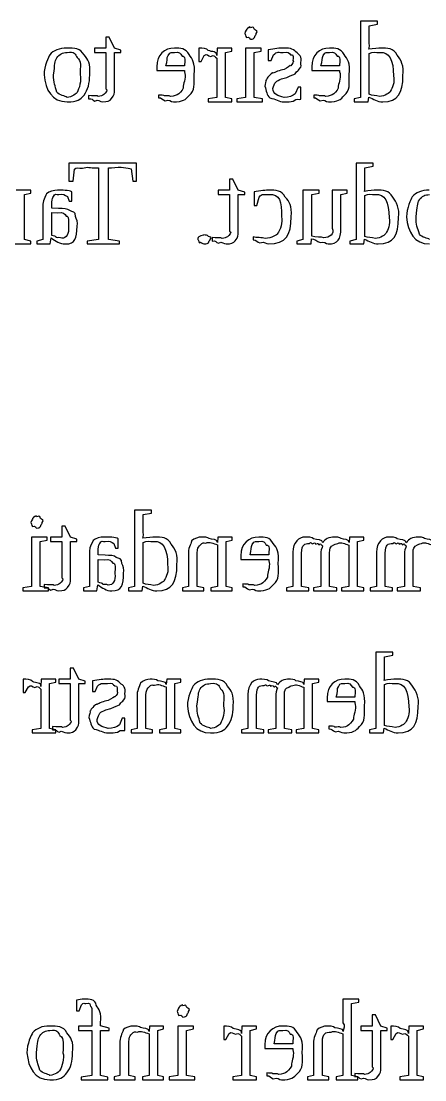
# Model space of a CAD drawing. Header units: millimetres. Extents: x 21 to 196, y 128 to 259.
# Drawn here: x 66.33 to 82.22, y 167.29 to 208.95 of the extents above; entities that cross this region are included whole.
import ezdxf

# ---------------------------------------------------------------- set-up
doc = ezdxf.new("R2010")
doc.units = ezdxf.units.MM
doc.layers.get('0').update_dxf_attribs({"linetype": 'CONTINUOUS'})

msp = doc.modelspace()

# ---------------------------------------------------------------- linework, layer by layer
at = {"color": 0}
for p, q in [((80.3494, 208.951), (79.6823, 208.951)), ((79.6823, 208.951), (79.6823, 205.952)), ((80.0241, 208.774), (80.3494, 208.835)), ((80.0241, 208.218), (80.0241, 208.774)), ((80.3494, 208.835), (80.3494, 208.951)), ((69.7936, 208.328), (69.6613, 208.328)), ((69.6613, 208.328), (69.6613, 207.892)), ((70.0031, 207.892), (69.7936, 208.328)), ((75.1307, 208.466), (75.1307, 208.466)), ((69.6613, 207.892), (69.2146, 207.892)), ((69.2146, 207.892), (69.2146, 207.716)), ((69.2146, 207.716), (69.6613, 207.716)), ((69.6613, 207.716), (69.6613, 206.283)), ((70.2564, 207.809), (70.0031, 207.892)), ((70.0031, 206.255), (70.0031, 207.716)), ((70.0031, 207.716), (70.2564, 207.716)), ((70.2564, 207.716), (70.2564, 207.809)), ((72.3621, 207.716), (72.3621, 207.716)), ((73.3242, 207.892), (73.3242, 207.368)), ((73.357, 207.892), (73.3242, 207.892)), ((73.4124, 207.368), (73.5334, 207.595)), ((74.0406, 207.892), (74.0241, 207.6)), ((74.0241, 207.495), (74.0241, 205.952)), ((74.6139, 207.892), (74.0406, 207.892)), ((74.3659, 207.716), (74.6139, 207.777)), ((74.3659, 205.952), (74.3659, 207.716)), ((74.6139, 207.777), (74.6139, 207.892)), ((75.77, 207.892), (75.1526, 207.892)), ((75.1526, 207.892), (75.1526, 205.952)), ((75.4944, 207.716), (75.77, 207.777)), ((75.4944, 205.952), (75.4944, 207.716)), ((75.77, 207.777), (75.77, 207.892)), ((76.0554, 207.826), (76.0554, 207.402)), ((76.1654, 207.402), (76.2593, 207.622)), ((78.4641, 207.716), (78.4641, 207.716)), ((80.0241, 206.073), (80.0241, 207.677)), ((71.6622, 207.159), (71.6622, 207.01)), ((72.759, 207.187), (72.0203, 207.187)), ((73.3242, 207.368), (73.4124, 207.368)), ((76.0554, 207.402), (76.1654, 207.402)), ((77.7642, 207.159), (77.7642, 207.01)), ((78.861, 207.187), (78.1223, 207.187)), ((67.2274, 206.839), (67.2274, 206.839)), ((67.6025, 206.839), (67.6025, 206.839)), ((71.6622, 207.01), (72.759, 207.01)), ((72.759, 207.01), (72.759, 206.961)), ((76.5789, 206.679), (76.7828, 206.74)), ((77.7642, 207.01), (78.861, 207.01)), ((78.861, 207.01), (78.861, 206.961)), ((80.9833, 206.806), (80.9833, 206.806)), ((75.9174, 206.387), (75.9174, 206.387)), ((77.2294, 206.354), (77.1137, 206.09)), ((77.3285, 206.354), (77.2294, 206.354)), ((77.3285, 205.875), (77.3285, 206.354)), ((68.9723, 206.024), (68.9723, 205.891)), ((71.7391, 206.045), (71.7391, 205.935)), ((74.0241, 205.952), (73.6879, 205.891)), ((73.6879, 205.891), (73.6879, 205.776)), ((74.6139, 205.891), (74.3659, 205.952)), ((74.6139, 205.776), (74.6139, 205.891)), ((75.1526, 205.952), (74.8164, 205.891)), ((74.8164, 205.891), (74.8164, 205.776)), ((75.8254, 205.891), (75.4944, 205.952)), ((75.8254, 205.776), (75.8254, 205.891)), ((77.8411, 206.045), (77.8411, 205.935)), ((79.6823, 205.952), (79.4399, 205.891)), ((79.4399, 205.891), (79.4399, 205.776)), ((79.9853, 205.776), (80.0132, 205.963)), ((69.529, 205.776), (69.529, 205.776)), ((73.6879, 205.776), (74.6139, 205.776)), ((74.8164, 205.776), (75.8254, 205.776)), ((79.4399, 205.776), (79.9853, 205.776)), ((70.8713, 203.358), (68.2089, 203.358)), ((68.2089, 203.358), (68.2089, 202.653)), ((70.8713, 202.653), (70.8713, 203.358)), ((80.1758, 203.358), (79.5087, 203.358)), ((79.5087, 203.358), (79.5087, 200.36)), ((80.1758, 203.243), (80.1758, 203.358)), ((68.3687, 202.653), (68.4294, 203.133)), ((69.2506, 203.177), (69.3663, 203.177)), ((69.3663, 203.177), (69.3663, 200.36)), ((69.7632, 200.36), (69.7632, 203.182)), ((69.7632, 203.182), (69.8789, 203.182)), ((70.6617, 203.138), (70.7224, 202.653)), ((79.8505, 203.182), (80.1758, 203.243)), ((79.8505, 202.625), (79.8505, 203.182)), ((68.2089, 202.653), (68.3687, 202.653)), ((70.7224, 202.653), (70.8713, 202.653)), ((74.6637, 202.736), (74.5314, 202.736)), ((74.5314, 202.736), (74.5314, 202.3)), ((74.8729, 202.3), (74.6637, 202.736)), ((66.7082, 202.3), (66.1349, 202.3)), ((66.4602, 202.124), (66.7082, 202.184)), ((66.4602, 200.36), (66.4602, 202.124)), ((66.7082, 202.184), (66.7082, 202.3)), ((67.7609, 202.3), (67.7609, 202.3)), ((68.3175, 201.865), (68.3175, 202.234)), ((74.5314, 202.3), (74.0847, 202.3)), ((74.0847, 202.3), (74.0847, 202.124)), ((74.0847, 202.124), (74.5314, 202.124)), ((74.5314, 202.124), (74.5314, 200.691)), ((75.1265, 202.218), (74.8729, 202.3)), ((74.8729, 200.663), (74.8729, 202.124)), ((74.8729, 202.124), (75.1265, 202.124)), ((75.1265, 202.124), (75.1265, 202.218)), ((75.5015, 202.234), (75.5015, 201.694)), ((78.0535, 202.3), (77.4196, 202.3)), ((77.4196, 202.3), (77.4196, 200.36)), ((77.7614, 202.124), (78.0535, 202.184)), ((77.7614, 200.492), (77.7614, 202.124)), ((78.0535, 202.184), (78.0535, 202.3)), ((79.1616, 202.3), (78.5717, 202.3)), ((78.5717, 202.3), (78.5717, 200.806)), ((78.9132, 202.124), (79.1616, 202.184)), ((78.9132, 200.784), (78.9132, 202.124)), ((79.1616, 202.184), (79.1616, 202.3)), ((79.8505, 200.481), (79.8505, 202.085)), ((67.1823, 201.743), (67.1823, 200.36)), ((67.5294, 201.595), (67.5294, 201.826)), ((68.1468, 202.052), (68.2128, 201.865)), ((68.2128, 201.865), (68.3175, 201.865)), ((75.5015, 201.694), (75.6059, 201.694)), ((75.6059, 201.694), (75.6888, 202.03)), ((67.7997, 201.584), (67.5294, 201.595)), ((67.5294, 201.418), (67.7665, 201.407)), ((67.5294, 200.52), (67.5294, 201.418)), ((81.4931, 201.247), (81.4931, 201.247)), ((81.8677, 201.247), (81.8677, 201.247)), ((80.8094, 201.214), (80.8094, 201.214)), ((67.4744, 200.183), (67.5128, 200.42)), ((73.842, 200.431), (73.842, 200.299)), ((75.4574, 200.465), (75.4574, 200.343)), ((65.7821, 200.183), (66.7082, 200.183)), ((66.7082, 200.299), (66.4602, 200.36)), ((66.7082, 200.183), (66.7082, 200.299)), ((67.1823, 200.36), (66.9452, 200.299)), ((66.9452, 200.299), (66.9452, 200.183)), ((66.9452, 200.183), (67.4744, 200.183)), ((69.3663, 200.36), (68.9254, 200.299)), ((68.9254, 200.299), (68.9254, 200.183)), ((68.9254, 200.183), (70.2042, 200.183)), ((70.2042, 200.299), (69.7632, 200.36)), ((70.2042, 200.183), (70.2042, 200.299)), ((73.2758, 200.36), (73.2758, 200.36)), ((74.3991, 200.183), (74.3991, 200.183)), ((77.4196, 200.36), (77.1715, 200.299)), ((77.1715, 200.299), (77.1715, 200.183)), ((77.1715, 200.183), (77.7392, 200.183)), ((77.7392, 200.183), (77.7558, 200.387)), ((79.5087, 200.36), (79.266, 200.299)), ((79.266, 200.299), (79.266, 200.183)), ((79.266, 200.183), (79.8117, 200.183)), ((79.8117, 200.183), (79.8393, 200.371)), ((68.5063, 170.423), (68.5063, 169.999)), ((79.6202, 170.462), (78.9919, 170.462)), ((78.9919, 170.462), (78.9919, 169.536)), ((79.6202, 170.346), (79.6202, 170.462)), ((68.5063, 169.999), (68.6058, 169.999)), ((68.6058, 169.999), (68.6992, 170.241)), ((79.3337, 170.285), (79.6202, 170.346)), ((79.3337, 167.463), (79.3337, 170.285)), ((69.1074, 169.729), (69.1074, 169.404)), ((72.4683, 169.977), (72.4683, 169.977)), ((80.2749, 169.839), (80.1426, 169.839)), ((80.1426, 169.839), (80.1426, 169.404)), ((80.4845, 169.404), (80.2749, 169.839)), ((69.1074, 169.404), (68.5892, 169.404)), ((68.5892, 169.404), (68.5892, 169.227)), ((68.5892, 169.227), (69.1074, 169.227)), ((69.1074, 169.227), (69.1074, 167.463)), ((69.4545, 169.409), (69.4545, 169.547)), ((69.7851, 169.326), (69.4545, 169.409)), ((69.4545, 169.227), (69.7851, 169.227)), ((69.4545, 167.463), (69.4545, 169.227)), ((69.7851, 169.227), (69.7851, 169.326)), ((71.3782, 169.404), (71.3617, 169.194)), ((71.9349, 169.404), (71.3782, 169.404)), ((71.7035, 169.227), (71.9349, 169.288)), ((71.7035, 167.463), (71.7035, 169.227)), ((71.9349, 169.288), (71.9349, 169.404)), ((73.1075, 169.404), (72.4902, 169.404)), ((72.4902, 169.404), (72.4902, 167.463)), ((72.832, 169.227), (73.1075, 169.288)), ((72.832, 167.463), (72.832, 169.227)), ((73.1075, 169.288), (73.1075, 169.404)), ((74.301, 169.404), (74.301, 168.88)), ((74.3342, 169.404), (74.301, 169.404)), ((75.0175, 169.404), (75.0013, 169.111)), ((75.5908, 169.404), (75.0175, 169.404)), ((75.3428, 169.227), (75.5908, 169.288)), ((75.3428, 167.463), (75.3428, 169.227)), ((75.5908, 169.288), (75.5908, 169.404)), ((76.6216, 169.227), (76.6216, 169.227)), ((80.1426, 169.404), (79.696, 169.404)), ((79.696, 169.404), (79.696, 169.227)), ((79.696, 169.227), (80.1426, 169.227)), ((80.1426, 169.227), (80.1426, 167.794)), ((80.7378, 169.321), (80.4845, 169.404)), ((80.4845, 167.767), (80.4845, 169.227)), ((80.4845, 169.227), (80.7378, 169.227)), ((80.7378, 169.227), (80.7378, 169.321)), ((80.8729, 169.404), (80.8729, 168.88)), ((80.9061, 169.404), (80.8729, 169.404)), ((81.5894, 169.404), (81.5728, 169.111)), ((82.1626, 169.404), (81.5894, 169.404)), ((81.9146, 169.227), (82.1626, 169.288)), ((81.9146, 167.463), (81.9146, 169.227)), ((82.1626, 169.288), (82.1626, 169.404)), ((70.2151, 168.803), (70.2151, 167.463)), ((70.5626, 167.463), (70.5626, 168.775)), ((71.3617, 169.1), (71.3617, 167.463)), ((74.301, 168.88), (74.3892, 168.88)), ((74.3892, 168.88), (74.5105, 169.106)), ((75.0013, 169.007), (75.0013, 167.463)), ((77.8397, 168.803), (77.8397, 167.463)), ((78.1816, 167.463), (78.1816, 168.786)), ((78.9919, 169.1), (78.9919, 167.463)), ((80.8729, 168.88), (80.9611, 168.88)), ((80.9611, 168.88), (81.0824, 169.106)), ((81.5728, 169.007), (81.5728, 167.463)), ((66.5522, 168.351), (66.5522, 168.351)), ((66.9272, 168.351), (66.9272, 168.351)), ((75.9217, 168.67), (75.9217, 168.522)), ((75.9217, 168.522), (77.0184, 168.522)), ((77.0184, 168.698), (76.2801, 168.698)), ((77.0184, 168.522), (77.0184, 168.472)), ((75.9989, 167.557), (75.9989, 167.447)), ((79.4537, 167.535), (79.4537, 167.403)), ((69.1074, 167.463), (68.6883, 167.386)), ((68.6883, 167.386), (68.6883, 167.287)), ((68.6883, 167.287), (69.741, 167.287)), ((69.741, 167.386), (69.4545, 167.463)), ((69.741, 167.287), (69.741, 167.386)), ((70.2151, 167.463), (69.9837, 167.403)), ((69.9837, 167.403), (69.9837, 167.287)), ((69.9837, 167.287), (70.8159, 167.287)), ((70.8159, 167.403), (70.5626, 167.463)), ((70.8159, 167.287), (70.8159, 167.403)), ((71.3617, 167.463), (71.0971, 167.403)), ((71.0971, 167.403), (71.0971, 167.287)), ((71.0971, 167.287), (71.9349, 167.287)), ((71.9349, 167.403), (71.7035, 167.463)), ((71.9349, 167.287), (71.9349, 167.403)), ((72.4902, 167.463), (72.154, 167.403)), ((72.154, 167.403), (72.154, 167.287)), ((72.154, 167.287), (73.1629, 167.287)), ((73.1629, 167.403), (72.832, 167.463)), ((73.1629, 167.287), (73.1629, 167.403)), ((75.0013, 167.463), (74.6647, 167.403)), ((74.6647, 167.403), (74.6647, 167.287)), ((74.6647, 167.287), (75.5908, 167.287)), ((75.5908, 167.403), (75.3428, 167.463)), ((75.5908, 167.287), (75.5908, 167.403)), ((77.8397, 167.463), (77.603, 167.403)), ((77.603, 167.403), (77.603, 167.287)), ((77.603, 167.287), (78.4408, 167.287)), ((78.4408, 167.403), (78.1816, 167.463)), ((78.4408, 167.287), (78.4408, 167.403)), ((78.9919, 167.463), (78.7273, 167.403)), ((78.7273, 167.403), (78.7273, 167.287)), ((78.7273, 167.287), (79.5817, 167.287)), ((79.5817, 167.403), (79.3337, 167.463)), ((79.5817, 167.287), (79.5817, 167.403)), ((80.0104, 167.287), (80.0104, 167.287)), ((81.5728, 167.463), (81.2366, 167.403)), ((81.2366, 167.403), (81.2366, 167.287)), ((81.2366, 167.287), (82.1626, 167.287)), ((82.1626, 167.403), (81.9146, 167.463)), ((82.1626, 167.287), (82.1626, 167.403))]:
    msp.add_line(p, q, dxfattribs=at)
at = {"color": 250}
for p, q in [((71.4555, 189.706), (70.7884, 189.706)), ((70.7884, 189.706), (70.7884, 186.708)), ((71.1302, 189.53), (71.4555, 189.591)), ((71.4555, 189.591), (71.4555, 189.706)), ((66.711, 189.221), (66.711, 189.221)), ((71.1302, 188.973), (71.1302, 189.53)), ((68.06, 189.083), (67.9277, 189.083)), ((67.9277, 189.083), (67.9277, 188.648)), ((68.2696, 188.648), (68.06, 189.083)), ((67.3502, 188.648), (66.7329, 188.648)), ((66.7329, 188.648), (66.7329, 186.708)), ((67.0747, 188.472), (67.3502, 188.532)), ((67.0747, 186.708), (67.0747, 188.472)), ((67.3502, 188.532), (67.3502, 188.648)), ((67.9277, 188.648), (67.4811, 188.648)), ((67.4811, 188.648), (67.4811, 188.472)), ((67.4811, 188.472), (67.9277, 188.472)), ((67.9277, 188.472), (67.9277, 187.039)), ((68.5229, 188.565), (68.2696, 188.648)), ((68.2696, 187.011), (68.2696, 188.472)), ((68.2696, 188.472), (68.5229, 188.472)), ((68.5229, 188.472), (68.5229, 188.565)), ((69.5925, 188.648), (69.5925, 188.648)), ((69.9781, 188.4), (70.0444, 188.213)), ((70.1492, 188.213), (70.1492, 188.582)), ((71.1302, 186.829), (71.1302, 188.433)), ((74.0738, 188.648), (74.0572, 188.438)), ((74.0572, 188.345), (74.0572, 186.708)), ((74.6305, 188.648), (74.0738, 188.648)), ((74.3991, 188.472), (74.6305, 188.532)), ((74.3991, 186.708), (74.3991, 188.472)), ((74.6305, 188.532), (74.6305, 188.648)), ((75.6779, 188.472), (75.6779, 188.472)), ((79.2261, 188.334), (79.2261, 186.708)), ((79.2484, 188.648), (79.2318, 188.438)), ((79.816, 188.648), (79.2484, 188.648)), ((79.568, 188.472), (79.816, 188.532)), ((79.568, 186.708), (79.568, 188.472)), ((79.816, 188.532), (79.816, 188.648)), ((69.0136, 188.091), (69.0136, 186.708)), ((69.3607, 187.942), (69.3607, 188.174)), ((69.6309, 187.931), (69.3607, 187.942)), ((70.0444, 188.213), (70.1492, 188.213)), ((72.9107, 188.047), (72.9107, 186.708)), ((73.2578, 186.708), (73.2578, 188.02)), ((74.9776, 187.915), (74.9776, 187.766)), ((76.0748, 187.942), (75.336, 187.942)), ((77.0213, 188.047), (77.0213, 186.708)), ((77.3631, 186.708), (77.3631, 188.02)), ((78.1237, 188.064), (78.1237, 186.708)), ((78.4655, 186.708), (78.4655, 188.02)), ((80.3106, 188.047), (80.3106, 186.708)), ((80.6524, 186.708), (80.6524, 188.02)), ((81.413, 188.064), (81.413, 186.708)), ((81.7548, 186.708), (81.7548, 188.02)), ((69.3607, 187.766), (69.5978, 187.755)), ((69.3607, 186.867), (69.3607, 187.766)), ((72.0894, 187.562), (72.0894, 187.562)), ((74.9776, 187.766), (76.0748, 187.766)), ((76.0748, 187.766), (76.0748, 187.716)), ((66.7329, 186.708), (66.3967, 186.647)), ((67.4053, 186.647), (67.0747, 186.708)), ((67.2387, 186.779), (67.2387, 186.647)), ((69.0136, 186.708), (68.7765, 186.647)), ((69.3057, 186.531), (69.3441, 186.768)), ((70.7884, 186.708), (70.546, 186.647)), ((71.0918, 186.531), (71.1193, 186.719)), ((72.9107, 186.708), (72.6793, 186.647)), ((73.5115, 186.647), (73.2578, 186.708)), ((74.0572, 186.708), (73.7926, 186.647)), ((74.6305, 186.647), (74.3991, 186.708)), ((75.0549, 186.801), (75.0549, 186.691)), ((77.0213, 186.708), (76.7733, 186.647)), ((77.6552, 186.647), (77.3631, 186.708)), ((78.1237, 186.708), (77.8316, 186.647)), ((78.752, 186.647), (78.4655, 186.708)), ((79.2261, 186.708), (78.934, 186.647)), ((79.816, 186.647), (79.568, 186.708)), ((80.3106, 186.708), (80.0626, 186.647)), ((80.9445, 186.647), (80.6524, 186.708)), ((81.413, 186.708), (81.1209, 186.647)), ((82.0416, 186.647), (81.7548, 186.708)), ((66.3967, 186.647), (66.3967, 186.531)), ((66.3967, 186.531), (67.4053, 186.531)), ((67.4053, 186.531), (67.4053, 186.647)), ((67.7954, 186.531), (67.7954, 186.531)), ((68.7765, 186.647), (68.7765, 186.531)), ((68.7765, 186.531), (69.3057, 186.531)), ((70.546, 186.647), (70.546, 186.531)), ((70.546, 186.531), (71.0918, 186.531)), ((72.6793, 186.647), (72.6793, 186.531)), ((72.6793, 186.531), (73.5115, 186.531)), ((73.5115, 186.531), (73.5115, 186.647)), ((73.7926, 186.647), (73.7926, 186.531)), ((73.7926, 186.531), (74.6305, 186.531)), ((74.6305, 186.531), (74.6305, 186.647)), ((76.7733, 186.647), (76.7733, 186.531)), ((76.7733, 186.531), (77.6552, 186.531)), ((77.6552, 186.531), (77.6552, 186.647)), ((77.8316, 186.647), (77.8316, 186.531)), ((77.8316, 186.531), (78.752, 186.531)), ((78.752, 186.531), (78.752, 186.647)), ((78.934, 186.647), (78.934, 186.531)), ((78.934, 186.531), (79.816, 186.531)), ((79.816, 186.531), (79.816, 186.647)), ((80.0626, 186.647), (80.0626, 186.531)), ((80.0626, 186.531), (80.9445, 186.531)), ((80.9445, 186.531), (80.9445, 186.647)), ((81.1209, 186.647), (81.1209, 186.531)), ((81.1209, 186.531), (82.0416, 186.531)), ((82.0416, 186.531), (82.0416, 186.647)), ((80.9502, 184.114), (80.2831, 184.114)), ((80.2831, 184.114), (80.2831, 181.115)), ((80.6249, 183.938), (80.9502, 183.998)), ((80.6249, 183.381), (80.6249, 183.938)), ((80.9502, 183.998), (80.9502, 184.114)), ((68.3867, 183.491), (68.2544, 183.491)), ((68.2544, 183.491), (68.2544, 183.056)), ((68.5959, 183.056), (68.3867, 183.491)), ((66.4034, 183.056), (66.4034, 182.532)), ((66.4365, 183.056), (66.4034, 183.056)), ((67.1202, 183.056), (67.1036, 182.764)), ((67.6935, 183.056), (67.1202, 183.056)), ((67.4455, 182.879), (67.6935, 182.94)), ((67.6935, 182.94), (67.6935, 183.056)), ((68.2544, 183.056), (67.8078, 183.056)), ((67.8078, 183.056), (67.8078, 182.879)), ((68.8495, 182.973), (68.5959, 183.056)), ((68.8495, 182.879), (68.8495, 182.973)), ((69.1349, 182.99), (69.1349, 182.565)), ((72.0563, 183.056), (72.0397, 182.846)), ((72.613, 183.056), (72.0563, 183.056)), ((72.3815, 182.879), (72.613, 182.94)), ((72.613, 182.94), (72.613, 183.056)), ((77.4718, 183.056), (77.4555, 182.846)), ((78.0397, 183.056), (77.4718, 183.056)), ((77.7917, 182.879), (78.0397, 182.94)), ((78.0397, 182.94), (78.0397, 183.056)), ((66.4034, 182.532), (66.4916, 182.532)), ((66.4916, 182.532), (66.6129, 182.758)), ((67.1036, 182.659), (67.1036, 181.115)), ((67.4455, 181.115), (67.4455, 182.879)), ((67.8078, 182.879), (68.2544, 182.879)), ((68.2544, 182.879), (68.2544, 181.446)), ((68.5959, 181.419), (68.5959, 182.879)), ((68.5959, 182.879), (68.8495, 182.879)), ((69.1349, 182.565), (69.245, 182.565)), ((69.245, 182.565), (69.3388, 182.786)), ((72.0397, 182.753), (72.0397, 181.115)), ((72.3815, 181.115), (72.3815, 182.879)), ((77.4499, 182.742), (77.4499, 181.115)), ((77.7917, 181.115), (77.7917, 182.879)), ((79.0649, 182.879), (79.0649, 182.879)), ((80.6249, 181.237), (80.6249, 182.841)), ((70.8932, 182.455), (70.8932, 181.115)), ((71.2403, 181.115), (71.2403, 182.427)), ((75.245, 182.455), (75.245, 181.115)), ((75.5869, 181.115), (75.5869, 182.427)), ((76.3475, 182.471), (76.3475, 181.115)), ((76.6893, 181.115), (76.6893, 182.427)), ((78.365, 182.323), (78.365, 182.174)), ((78.365, 182.174), (79.4618, 182.174)), ((79.4618, 182.35), (78.7231, 182.35)), ((79.4618, 182.174), (79.4618, 182.124)), ((69.6584, 181.843), (69.8623, 181.904)), ((72.8719, 182.003), (72.8719, 182.003)), ((73.2469, 182.003), (73.2469, 182.003)), ((81.5841, 181.97), (81.5841, 181.97)), ((68.997, 181.551), (68.997, 181.551)), ((70.309, 181.518), (70.1933, 181.253)), ((70.4081, 181.518), (70.309, 181.518)), ((70.4081, 181.038), (70.4081, 181.518)), ((67.1036, 181.115), (66.7674, 181.055)), ((66.7674, 181.055), (66.7674, 180.939)), ((66.7674, 180.939), (67.6935, 180.939)), ((67.6935, 181.055), (67.4455, 181.115)), ((67.5651, 181.187), (67.5651, 181.055)), ((67.6935, 180.939), (67.6935, 181.055)), ((68.1221, 180.939), (68.1221, 180.939)), ((70.8932, 181.115), (70.6617, 181.055)), ((70.6617, 181.055), (70.6617, 180.939)), ((70.6617, 180.939), (71.4939, 180.939)), ((71.4939, 181.055), (71.2403, 181.115)), ((71.4939, 180.939), (71.4939, 181.055)), ((72.0397, 181.115), (71.7751, 181.055)), ((71.7751, 181.055), (71.7751, 180.939)), ((71.7751, 180.939), (72.613, 180.939)), ((72.613, 181.055), (72.3815, 181.115)), ((72.613, 180.939), (72.613, 181.055)), ((75.245, 181.115), (74.997, 181.055)), ((74.997, 181.055), (74.997, 180.939)), ((74.997, 180.939), (75.879, 180.939)), ((75.879, 181.055), (75.5869, 181.115)), ((75.879, 180.939), (75.879, 181.055)), ((76.3475, 181.115), (76.0554, 181.055)), ((76.0554, 181.055), (76.0554, 180.939)), ((76.0554, 180.939), (76.9758, 180.939)), ((76.9758, 181.055), (76.6893, 181.115)), ((76.9758, 180.939), (76.9758, 181.055)), ((77.4499, 181.115), (77.1578, 181.055)), ((77.1578, 181.055), (77.1578, 180.939)), ((77.1578, 180.939), (78.0397, 180.939)), ((78.0397, 181.055), (77.7917, 181.115)), ((78.0397, 180.939), (78.0397, 181.055)), ((78.4419, 181.209), (78.4419, 181.099)), ((80.2831, 181.115), (80.0407, 181.055)), ((80.0407, 181.055), (80.0407, 180.939)), ((80.0407, 180.939), (80.5864, 180.939)), ((80.5864, 180.939), (80.614, 181.127))]:
    msp.add_line(p, q, dxfattribs=at)
at = {"color": 0}
for points in [[(75.3565, 208.691), (75.3484, 208.777), (75.2408, 208.669), (75.1967, 208.625)], [(75.511, 208.625), (75.4697, 208.777), (75.4158, 208.691), (75.3565, 208.691)], [(75.1967, 208.625), (75.2602, 208.689), (75.1307, 208.528), (75.1307, 208.466)], [(75.1307, 208.466), (75.1417, 208.45), (75.1526, 208.355), (75.1967, 208.311)], [(75.1967, 208.311), (75.3484, 208.362), (75.2948, 208.245), (75.3565, 208.245)], [(75.577, 208.466), (75.6751, 208.572), (75.5551, 208.581), (75.511, 208.625)], [(75.511, 208.311), (75.5579, 208.45), (75.577, 208.406), (75.577, 208.466)], [(75.3565, 208.245), (75.4697, 208.245), (75.4669, 208.267), (75.511, 208.311)], [(80.0132, 207.843), (80.0488, 207.906), (80.0241, 208.015), (80.0241, 208.218)], [(67.4536, 207.628), (67.4095, 207.54), (67.2274, 207.188), (67.2274, 206.839)], [(68.1207, 207.892), (67.8286, 207.892), (67.6053, 207.804), (67.4536, 207.628)], [(67.6025, 206.839), (67.6603, 207.264), (67.6465, 207.37), (67.7347, 207.506)], [(67.7347, 207.506), (67.8325, 207.657), (67.9538, 207.716), (68.1373, 207.716)], [(68.804, 207.622), (68.6636, 207.892), (68.4265, 207.892), (68.1207, 207.892)], [(68.1373, 207.716), (68.4318, 207.774), (68.4484, 207.65), (68.5285, 207.517)], [(68.5285, 207.517), (68.7105, 207.392), (68.6499, 207.159), (68.6499, 206.839)], [(69.0245, 206.839), (69.0785, 207.297), (68.9515, 207.441), (68.804, 207.622)], [(72.3621, 207.892), (71.9695, 207.892), (71.6622, 207.647), (71.6622, 207.159)], [(72.0203, 207.187), (72.0908, 207.377), (72.0506, 207.513), (72.1085, 207.595)], [(72.1085, 207.595), (72.2051, 207.774), (72.2492, 207.716), (72.3621, 207.716)], [(72.9354, 207.633), (72.8003, 207.892), (72.6087, 207.892), (72.3621, 207.892)], [(72.3621, 207.716), (72.5646, 207.774), (72.5911, 207.669), (72.6599, 207.578)], [(72.6599, 207.578), (72.8183, 207.595), (72.759, 207.359), (72.759, 207.187)], [(73.134, 206.845), (73.1862, 207.311), (73.0677, 207.459), (72.9354, 207.633)], [(73.6935, 207.798), (73.6494, 207.892), (73.4385, 207.892), (73.357, 207.892)], [(73.5334, 207.595), (73.6381, 207.694), (73.6865, 207.585), (73.7817, 207.567)], [(74.0241, 207.6), (74.0502, 207.767), (73.8339, 207.735), (73.6935, 207.798)], [(73.7817, 207.567), (73.944, 207.657), (73.9553, 207.524), (74.0241, 207.495)], [(76.6286, 207.892), (76.539, 207.892), (76.2868, 207.87), (76.0554, 207.826)], [(76.2593, 207.622), (76.4067, 207.774), (76.4688, 207.716), (76.6452, 207.716)], [(77.1412, 207.738), (77.0241, 207.892), (76.8463, 207.892), (76.6286, 207.892)], [(76.6452, 207.716), (76.8255, 207.774), (76.8657, 207.686), (76.9317, 207.628)], [(76.9317, 207.628), (77.0724, 207.661), (77.0255, 207.497), (77.0255, 207.402)], [(77.3285, 207.319), (77.392, 207.568), (77.2664, 207.634), (77.1412, 207.738)], [(78.4641, 207.892), (78.0715, 207.892), (77.7642, 207.647), (77.7642, 207.159)], [(78.1223, 207.187), (78.1925, 207.377), (78.1526, 207.513), (78.2105, 207.595)], [(78.2105, 207.595), (78.3071, 207.774), (78.3512, 207.716), (78.4641, 207.716)], [(79.0374, 207.633), (78.9023, 207.892), (78.7107, 207.892), (78.4641, 207.892)], [(78.4641, 207.716), (78.6666, 207.774), (78.6927, 207.669), (78.7619, 207.578)], [(78.7619, 207.578), (78.9203, 207.595), (78.861, 207.359), (78.861, 207.187)], [(79.2357, 206.845), (79.2882, 207.311), (79.1697, 207.459), (79.0374, 207.633)], [(80.4651, 207.892), (80.4263, 207.892), (80.1645, 207.876), (80.0132, 207.843)], [(80.0241, 207.677), (80.1702, 207.774), (80.2859, 207.716), (80.4429, 207.716)], [(80.4429, 207.716), (80.8055, 207.774), (80.9833, 207.413), (80.9833, 206.806)], [(81.1265, 207.617), (80.9858, 207.892), (80.7558, 207.892), (80.4651, 207.892)], [(81.3523, 206.812), (81.4049, 207.172), (81.2782, 207.432), (81.1265, 207.617)], [(76.9373, 207.192), (76.9539, 207.253), (76.7913, 207.09), (76.6727, 207.054)], [(77.0255, 207.402), (77.0724, 207.366), (76.9966, 207.25), (76.9373, 207.192)], [(77.2735, 207.06), (77.392, 207.176), (77.3285, 207.22), (77.3285, 207.319)], [(67.2274, 206.839), (67.2924, 206.246), (67.5308, 205.776), (68.1373, 205.776)], [(67.7347, 206.162), (67.6603, 206.407), (67.6025, 206.527), (67.6025, 206.839)], [(68.6499, 206.839), (68.7105, 206.631), (68.6096, 206.285), (68.5285, 206.15)], [(68.804, 206.045), (68.961, 206.256), (69.0245, 206.494), (69.0245, 206.839)], [(72.759, 206.961), (72.8183, 206.797), (72.741, 206.533), (72.704, 206.398)], [(72.941, 206.029), (73.1862, 206.23), (73.134, 206.47), (73.134, 206.845)], [(76.0663, 206.779), (76.0317, 206.749), (75.9823, 206.676), (75.9562, 206.613)], [(76.2427, 206.9), (76.2455, 206.962), (76.1146, 206.825), (76.0663, 206.779)], [(76.237, 206.305), (76.3115, 206.536), (76.3517, 206.603), (76.5789, 206.679)], [(76.6727, 207.054), (76.4992, 207.028), (76.309, 206.933), (76.2427, 206.9)], [(76.7828, 206.74), (76.9426, 206.819), (77.0449, 206.835), (77.1137, 206.883)], [(77.1137, 206.883), (77.2005, 207.032), (77.2375, 206.99), (77.2735, 207.06)], [(78.861, 206.961), (78.9203, 206.797), (78.843, 206.533), (78.806, 206.398)], [(79.043, 206.029), (79.2882, 206.23), (79.2357, 206.47), (79.2357, 206.845)], [(80.5586, 205.776), (81.1692, 205.776), (81.3523, 206.12), (81.3523, 206.812)], [(80.9833, 206.806), (81.0412, 206.539), (80.9392, 206.324), (80.851, 206.189)], [(69.6613, 206.283), (69.7756, 206.252), (69.6337, 206.113), (69.5784, 206.062)], [(69.887, 205.902), (70.0031, 206.062), (70.0031, 206.103), (70.0031, 206.255)], [(72.704, 206.398), (72.741, 206.294), (72.6048, 206.164), (72.5276, 206.095)], [(75.9562, 206.613), (75.9809, 206.624), (75.9174, 206.476), (75.9174, 206.387)], [(75.9174, 206.387), (75.9809, 206.217), (75.9837, 206.032), (76.116, 205.93)], [(76.678, 205.952), (76.4286, 206.01), (76.237, 206.069), (76.237, 206.305)], [(78.806, 206.398), (78.843, 206.294), (78.7065, 206.164), (78.6296, 206.095)], [(68.1373, 205.952), (68.0709, 206.01), (67.8229, 206.021), (67.7347, 206.162)], [(68.5285, 206.15), (68.5451, 206.128), (68.3137, 205.952), (68.1373, 205.952)], [(68.1373, 205.776), (68.5451, 205.776), (68.6537, 205.865), (68.804, 206.045)], [(69.3635, 205.99), (69.3526, 206.036), (69.1265, 206.001), (68.9723, 206.024)], [(68.9723, 205.891), (69.1402, 205.937), (69.1155, 205.831), (69.2256, 205.809)], [(69.2256, 205.809), (69.3568, 205.893), (69.4337, 205.776), (69.529, 205.776)], [(69.5784, 206.062), (69.5484, 206.036), (69.4517, 205.99), (69.3635, 205.99)], [(69.529, 205.776), (69.7272, 205.776), (69.8073, 205.817), (69.887, 205.902)], [(71.9709, 206.007), (71.9624, 206.058), (71.7984, 206.03), (71.7391, 206.045)], [(71.7391, 205.935), (71.8481, 205.955), (71.8866, 205.853), (71.9928, 205.82)], [(72.208, 205.99), (72.1501, 206.036), (72.063, 205.996), (71.9709, 206.007)], [(71.9928, 205.82), (72.179, 205.893), (72.208, 205.776), (72.318, 205.776)], [(72.5276, 206.095), (72.4655, 206.036), (72.3403, 205.99), (72.208, 205.99)], [(72.318, 205.776), (72.6902, 205.776), (72.8087, 205.86), (72.941, 206.029)], [(76.116, 205.93), (76.3584, 205.893), (76.4385, 205.776), (76.6946, 205.776)], [(77.1137, 206.09), (77.0199, 206.01), (76.8586, 205.952), (76.678, 205.952)], [(77.0364, 205.803), (77.2047, 205.933), (77.2597, 205.849), (77.3285, 205.875)], [(78.0729, 206.007), (78.0644, 206.058), (77.9004, 206.03), (77.8411, 206.045)], [(77.8411, 205.935), (77.9501, 205.955), (77.9886, 205.853), (78.0948, 205.82)], [(78.3096, 205.99), (78.2518, 206.036), (78.165, 205.996), (78.0729, 206.007)], [(78.0948, 205.82), (78.2807, 205.893), (78.3096, 205.776), (78.42, 205.776)], [(78.6296, 206.095), (78.5675, 206.036), (78.4419, 205.99), (78.3096, 205.99)], [(78.42, 205.776), (78.7922, 205.776), (78.9107, 205.86), (79.043, 206.029)], [(80.0132, 205.963), (80.1949, 205.893), (80.3494, 205.776), (80.5586, 205.776)], [(80.4429, 205.99), (80.2915, 206.036), (80.1494, 206.018), (80.0241, 206.073)], [(80.851, 206.189), (80.8648, 206.153), (80.6277, 205.99), (80.4429, 205.99)], [(76.6946, 205.776), (76.8368, 205.776), (76.9126, 205.784), (77.0364, 205.803)], [(68.4294, 203.133), (68.4953, 203.218), (68.5807, 203.152), (68.738, 203.16)], [(68.738, 203.16), (68.9254, 203.237), (69.0633, 203.177), (69.2506, 203.177)], [(69.8789, 203.182), (70.2635, 203.24), (70.5185, 203.167), (70.6617, 203.138)], [(79.8393, 202.251), (79.8752, 202.314), (79.8505, 202.423), (79.8505, 202.625)], [(67.3255, 202.162), (67.3241, 202.116), (67.1823, 201.931), (67.1823, 201.743)], [(67.7609, 202.3), (67.6286, 202.3), (67.4176, 202.253), (67.3255, 202.162)], [(67.5954, 202.052), (67.6437, 202.182), (67.7101, 202.124), (67.8049, 202.124)], [(68.3175, 202.234), (68.224, 202.3), (67.9235, 202.3), (67.7609, 202.3)], [(67.8049, 202.124), (67.9813, 202.182), (68.0448, 202.099), (68.1468, 202.052)], [(76.0748, 202.3), (76.0056, 202.3), (75.7079, 202.278), (75.5015, 202.234)], [(75.6888, 202.03), (75.7922, 202.182), (75.9188, 202.124), (76.0691, 202.124)], [(76.0691, 202.124), (76.5157, 202.182), (76.5761, 201.832), (76.5761, 201.247)], [(76.7249, 202.025), (76.5817, 202.3), (76.3584, 202.3), (76.0748, 202.3)], [(80.2915, 202.3), (80.2527, 202.3), (79.991, 202.283), (79.8393, 202.251)], [(79.8505, 202.085), (79.9966, 202.182), (80.1123, 202.124), (80.2693, 202.124)], [(80.2693, 202.124), (80.6319, 202.182), (80.8094, 201.821), (80.8094, 201.214)], [(80.953, 202.025), (80.8122, 202.3), (80.5822, 202.3), (80.2915, 202.3)], [(82.386, 202.3), (82.0939, 202.3), (81.8706, 202.212), (81.7192, 202.035)], [(82, 201.914), (82.0981, 202.064), (82.2194, 202.124), (82.4025, 202.124)], [(67.5294, 201.826), (67.5555, 201.97), (67.5513, 202.004), (67.5954, 202.052)], [(76.9511, 201.253), (77.0008, 201.701), (76.8766, 201.844), (76.7249, 202.025)], [(81.1788, 201.22), (81.2313, 201.579), (81.1043, 201.84), (80.953, 202.025)], [(81.7192, 202.035), (81.6751, 201.947), (81.4931, 201.596), (81.4931, 201.247)], [(81.8677, 201.247), (81.9256, 201.672), (81.9118, 201.778), (82, 201.914)], [(67.7665, 201.407), (67.9965, 201.462), (68.0448, 201.355), (68.1027, 201.275)], [(68.2406, 201.495), (68.162, 201.584), (67.9909, 201.579), (67.7997, 201.584)], [(68.1027, 201.275), (68.2279, 201.3), (68.1852, 201.057), (68.1852, 200.867)], [(68.4611, 201.264), (68.4816, 201.476), (68.3398, 201.443), (68.2406, 201.495)], [(68.5271, 200.878), (68.574, 201.035), (68.5052, 201.161), (68.4611, 201.264)], [(76.0635, 200.183), (76.7662, 200.183), (76.9511, 200.539), (76.9511, 201.253)], [(76.5761, 201.247), (76.6339, 201.057), (76.5253, 200.723), (76.4219, 200.591)], [(81.4931, 201.247), (81.558, 200.653), (81.7961, 200.183), (82.4025, 200.183)], [(82, 200.569), (81.9256, 200.815), (81.8677, 200.934), (81.8677, 201.247)], [(68.1852, 200.867), (68.2279, 200.569), (68.0999, 200.41), (67.9263, 200.41)], [(68.0695, 200.183), (68.4555, 200.183), (68.5271, 200.415), (68.5271, 200.878)], [(80.385, 200.183), (80.9957, 200.183), (81.1788, 200.528), (81.1788, 201.22)], [(80.8094, 201.214), (80.8672, 200.947), (80.7653, 200.732), (80.6771, 200.597)], [(67.5128, 200.42), (67.6878, 200.301), (67.8423, 200.183), (68.0695, 200.183)], [(67.7115, 200.437), (67.7362, 200.492), (67.5929, 200.487), (67.5294, 200.52)], [(67.9263, 200.41), (67.8533, 200.451), (67.7704, 200.418), (67.7115, 200.437)], [(73.3474, 200.481), (73.3005, 200.466), (73.2758, 200.407), (73.2758, 200.36)], [(73.5238, 200.536), (73.5129, 200.536), (73.3958, 200.517), (73.3474, 200.481)], [(73.7002, 200.481), (73.6533, 200.536), (73.594, 200.536), (73.5238, 200.536)], [(73.7718, 200.36), (73.8657, 200.466), (73.7485, 200.448), (73.7002, 200.481)], [(74.2336, 200.399), (74.2227, 200.444), (73.9965, 200.41), (73.842, 200.431)], [(74.4485, 200.47), (74.4181, 200.444), (74.3218, 200.399), (74.2336, 200.399)], [(74.5314, 200.691), (74.6457, 200.66), (74.5035, 200.521), (74.4485, 200.47)], [(74.7571, 200.31), (74.8729, 200.47), (74.8729, 200.511), (74.8729, 200.663)], [(75.9425, 200.399), (75.788, 200.444), (75.5936, 200.42), (75.4574, 200.465)], [(76.4219, 200.591), (76.4275, 200.561), (76.1601, 200.399), (75.9425, 200.399)], [(78.2408, 200.426), (78.1583, 200.462), (77.9089, 200.448), (77.7614, 200.492)], [(78.5717, 200.806), (78.6694, 200.58), (78.4613, 200.426), (78.2408, 200.426)], [(78.4172, 200.183), (78.7799, 200.183), (78.9132, 200.383), (78.9132, 200.784)], [(80.2693, 200.399), (80.1176, 200.444), (79.9758, 200.426), (79.8505, 200.481)], [(80.6771, 200.597), (80.6909, 200.561), (80.4541, 200.399), (80.2693, 200.399)], [(82.4025, 200.36), (82.3366, 200.418), (82.0882, 200.429), (82, 200.569)], [(73.2758, 200.36), (73.3005, 200.371), (73.3005, 200.269), (73.3474, 200.233)], [(73.3474, 200.233), (73.3958, 200.301), (73.455, 200.183), (73.5238, 200.183)], [(73.5238, 200.183), (73.6533, 200.183), (73.6533, 200.2), (73.7002, 200.233)], [(73.7002, 200.233), (73.7485, 200.371), (73.7718, 200.312), (73.7718, 200.36)], [(73.842, 200.299), (74.0103, 200.345), (73.9856, 200.238), (74.0957, 200.217)], [(74.0957, 200.217), (74.2266, 200.301), (74.3038, 200.183), (74.3991, 200.183)], [(74.3991, 200.183), (74.5973, 200.183), (74.6774, 200.225), (74.7571, 200.31)], [(75.4574, 200.343), (75.5978, 200.356), (75.6087, 200.251), (75.722, 200.222)], [(75.722, 200.222), (75.9396, 200.301), (75.9464, 200.183), (76.0635, 200.183)], [(77.7558, 200.387), (77.8715, 200.382), (77.9695, 200.284), (78.0976, 200.244)], [(78.0976, 200.244), (78.2436, 200.301), (78.329, 200.183), (78.4172, 200.183)], [(79.8393, 200.371), (80.0213, 200.301), (80.1758, 200.183), (80.385, 200.183)], [(68.804, 170.462), (68.7158, 170.462), (68.5987, 170.448), (68.5063, 170.423)], [(69.2838, 170.225), (69.2644, 170.462), (69.0107, 170.462), (68.804, 170.462)], [(68.6992, 170.241), (68.8012, 170.343), (68.804, 170.285), (68.8703, 170.285)], [(68.8703, 170.285), (69.0728, 170.343), (69.0217, 170.247), (69.0577, 170.17)], [(69.0577, 170.17), (69.143, 170.189), (69.1074, 169.945), (69.1074, 169.729)], [(69.4545, 169.547), (69.4916, 169.911), (69.3981, 170.066), (69.2838, 170.225)], [(72.5343, 170.137), (72.5978, 170.2), (72.4683, 170.039), (72.4683, 169.977)], [(72.6944, 170.203), (72.686, 170.288), (72.5784, 170.181), (72.5343, 170.137)], [(72.8486, 170.137), (72.8073, 170.288), (72.7534, 170.203), (72.6944, 170.203)], [(72.9149, 169.977), (73.0127, 170.083), (72.8927, 170.093), (72.8486, 170.137)], [(72.4683, 169.977), (72.4793, 169.962), (72.4902, 169.867), (72.5343, 169.823)], [(72.5343, 169.823), (72.686, 169.873), (72.6324, 169.756), (72.6944, 169.756)], [(72.6944, 169.756), (72.8073, 169.756), (72.8045, 169.779), (72.8486, 169.823)], [(72.8486, 169.823), (72.8955, 169.962), (72.9149, 169.918), (72.9149, 169.977)], [(67.4455, 169.404), (67.153, 169.404), (66.9301, 169.315), (66.7784, 169.139)], [(67.0595, 169.018), (67.1572, 169.168), (67.2786, 169.227), (67.4617, 169.227)], [(68.1288, 169.134), (67.9884, 169.404), (67.7513, 169.404), (67.4455, 169.404)], [(67.4617, 169.227), (67.7566, 169.285), (67.7732, 169.161), (67.8533, 169.029)], [(70.3421, 169.249), (70.3516, 169.197), (70.2151, 168.997), (70.2151, 168.803)], [(70.7224, 169.404), (70.6381, 169.404), (70.4275, 169.351), (70.3421, 169.249)], [(70.6452, 169.056), (70.8106, 169.241), (70.787, 169.161), (70.9041, 169.161)], [(71.0255, 169.343), (71.0061, 169.404), (70.8036, 169.404), (70.7224, 169.404)], [(70.9041, 169.161), (71.053, 169.241), (71.1824, 169.14), (71.3617, 169.1)], [(71.3617, 169.194), (71.3617, 169.326), (71.144, 169.306), (71.0255, 169.343)], [(74.6704, 169.31), (74.6263, 169.404), (74.4153, 169.404), (74.3342, 169.404)], [(74.5105, 169.106), (74.6153, 169.205), (74.6637, 169.096), (74.7586, 169.078)], [(75.0013, 169.111), (75.0274, 169.278), (74.8111, 169.247), (74.6704, 169.31)], [(74.7586, 169.078), (74.9212, 169.168), (74.9321, 169.036), (75.0013, 169.007)], [(76.6216, 169.404), (76.2289, 169.404), (75.9217, 169.158), (75.9217, 168.67)], [(76.3683, 169.106), (76.4646, 169.285), (76.5087, 169.227), (76.6216, 169.227)], [(77.1948, 169.145), (77.0601, 169.404), (76.8685, 169.404), (76.6216, 169.404)], [(76.6216, 169.227), (76.8244, 169.285), (76.8505, 169.18), (76.9193, 169.09)], [(77.972, 169.249), (77.9776, 169.197), (77.8397, 168.997), (77.8397, 168.803)], [(78.347, 169.404), (78.2683, 169.404), (78.0577, 169.351), (77.972, 169.249)], [(78.1816, 168.786), (78.2066, 169.124), (78.2959, 169.161), (78.5234, 169.161)], [(78.6723, 169.338), (78.6391, 169.404), (78.4352, 169.404), (78.347, 169.404)], [(78.5234, 169.161), (78.6832, 169.241), (78.8127, 169.14), (78.9919, 169.1)], [(79.0028, 169.194), (79.0113, 169.318), (78.7975, 169.296), (78.6723, 169.338)], [(78.9919, 169.536), (79.0995, 169.45), (78.9961, 169.263), (79.0028, 169.194)], [(81.2423, 169.31), (81.1982, 169.404), (80.9872, 169.404), (80.9061, 169.404)], [(81.0824, 169.106), (81.1872, 169.205), (81.2352, 169.096), (81.3304, 169.078)], [(81.5728, 169.111), (81.5993, 169.278), (81.3827, 169.247), (81.2423, 169.31)], [(81.3304, 169.078), (81.4931, 169.168), (81.504, 169.036), (81.5728, 169.007)], [(66.7784, 169.139), (66.7343, 169.051), (66.5522, 168.699), (66.5522, 168.351)], [(66.9272, 168.351), (66.9851, 168.775), (66.9713, 168.881), (67.0595, 169.018)], [(67.8533, 169.029), (68.035, 168.903), (67.9746, 168.67), (67.9746, 168.351)], [(68.3493, 168.351), (68.4029, 168.808), (68.2763, 168.953), (68.1288, 169.134)], [(70.5626, 168.775), (70.5831, 168.985), (70.5901, 168.986), (70.6452, 169.056)], [(76.2801, 168.698), (76.3503, 168.888), (76.3104, 169.025), (76.3683, 169.106)], [(76.9193, 169.09), (77.0777, 169.106), (77.0184, 168.87), (77.0184, 168.698)], [(77.3934, 168.356), (77.4457, 168.822), (77.3271, 168.971), (77.1948, 169.145)], [(66.5522, 168.351), (66.6171, 167.757), (66.8556, 167.287), (67.4617, 167.287)], [(67.0595, 167.673), (66.9851, 167.918), (66.9272, 168.038), (66.9272, 168.351)], [(67.9746, 168.351), (68.035, 168.143), (67.9344, 167.797), (67.8533, 167.662)], [(68.1288, 167.557), (68.2858, 167.768), (68.3493, 168.005), (68.3493, 168.351)], [(77.0184, 168.472), (77.0777, 168.308), (77.0008, 168.045), (76.9634, 167.91)], [(77.2005, 167.541), (77.4457, 167.742), (77.3934, 167.981), (77.3934, 168.356)], [(76.9634, 167.91), (77.0008, 167.805), (76.8643, 167.676), (76.787, 167.606)], [(67.4617, 167.463), (67.3957, 167.521), (67.1477, 167.532), (67.0595, 167.673)], [(67.8533, 167.662), (67.8699, 167.64), (67.6381, 167.463), (67.4617, 167.463)], [(67.4617, 167.287), (67.8699, 167.287), (67.9785, 167.376), (68.1288, 167.557)], [(76.2303, 167.518), (76.2222, 167.569), (76.0582, 167.542), (75.9989, 167.557)], [(76.4674, 167.502), (76.4095, 167.548), (76.3228, 167.507), (76.2303, 167.518)], [(76.787, 167.606), (76.7249, 167.548), (76.5997, 167.502), (76.4674, 167.502)], [(76.5775, 167.287), (76.9497, 167.287), (77.0682, 167.371), (77.2005, 167.541)], [(79.8449, 167.502), (79.834, 167.548), (79.6078, 167.513), (79.4537, 167.535)], [(80.0597, 167.574), (80.0294, 167.548), (79.9331, 167.502), (79.8449, 167.502)], [(80.1426, 167.794), (80.2569, 167.764), (80.1151, 167.624), (80.0597, 167.574)], [(80.3684, 167.414), (80.4845, 167.574), (80.4845, 167.615), (80.4845, 167.767)], [(75.9989, 167.447), (76.1076, 167.466), (76.1464, 167.364), (76.2522, 167.331)], [(76.2522, 167.331), (76.4385, 167.404), (76.4674, 167.287), (76.5775, 167.287)], [(79.4537, 167.403), (79.6216, 167.448), (79.5969, 167.342), (79.707, 167.32)], [(79.707, 167.32), (79.8382, 167.404), (79.9151, 167.287), (80.0104, 167.287)], [(80.0104, 167.287), (80.2086, 167.287), (80.2887, 167.328), (80.3684, 167.414)]]:
    msp.add_open_spline(points, degree=3, dxfattribs=at)
at = {"color": 250}
for points in [[(66.777, 189.381), (66.8405, 189.444), (66.711, 189.283), (66.711, 189.221)], [(66.711, 189.221), (66.7219, 189.206), (66.7329, 189.111), (66.777, 189.067)], [(66.9368, 189.447), (66.9286, 189.533), (66.8211, 189.425), (66.777, 189.381)], [(67.0913, 189.381), (67.05, 189.533), (66.996, 189.447), (66.9368, 189.447)], [(67.1572, 189.221), (67.2553, 189.327), (67.1354, 189.337), (67.0913, 189.381)], [(67.0913, 189.067), (67.1382, 189.206), (67.1572, 189.162), (67.1572, 189.221)], [(66.777, 189.067), (66.9286, 189.118), (66.8747, 189.001), (66.9368, 189.001)], [(66.9368, 189.001), (67.05, 189.001), (67.0472, 189.023), (67.0913, 189.067)], [(71.1193, 188.598), (71.1549, 188.662), (71.1302, 188.771), (71.1302, 188.973)], [(69.1568, 188.51), (69.1554, 188.463), (69.0136, 188.279), (69.0136, 188.091)], [(69.5925, 188.648), (69.4602, 188.648), (69.2492, 188.601), (69.1568, 188.51)], [(69.3607, 188.174), (69.3872, 188.317), (69.3829, 188.352), (69.427, 188.4)], [(69.427, 188.4), (69.4754, 188.529), (69.5413, 188.472), (69.6366, 188.472)], [(70.1492, 188.582), (70.0553, 188.648), (69.7547, 188.648), (69.5925, 188.648)], [(69.6366, 188.472), (69.813, 188.529), (69.8761, 188.447), (69.9781, 188.4)], [(71.5712, 188.648), (71.5328, 188.648), (71.2706, 188.631), (71.1193, 188.598)], [(71.1302, 188.433), (71.2763, 188.529), (71.392, 188.472), (71.549, 188.472)], [(71.549, 188.472), (71.9116, 188.529), (72.0894, 188.168), (72.0894, 187.562)], [(72.2327, 188.372), (72.0919, 188.648), (71.8619, 188.648), (71.5712, 188.648)], [(72.4588, 187.568), (72.511, 187.927), (72.3844, 188.188), (72.2327, 188.372)], [(73.0373, 188.494), (73.0472, 188.441), (72.9107, 188.242), (72.9107, 188.047)], [(73.4176, 188.648), (73.3337, 188.648), (73.1227, 188.596), (73.0373, 188.494)], [(73.3407, 188.301), (73.5058, 188.485), (73.4826, 188.406), (73.5997, 188.406)], [(73.721, 188.587), (73.7016, 188.648), (73.4991, 188.648), (73.4176, 188.648)], [(73.5997, 188.406), (73.7485, 188.485), (73.878, 188.385), (74.0572, 188.345)], [(74.0572, 188.438), (74.0572, 188.571), (73.8396, 188.55), (73.721, 188.587)], [(75.6779, 188.648), (75.2849, 188.648), (74.9776, 188.403), (74.9776, 187.915)], [(75.336, 187.942), (75.4063, 188.133), (75.3664, 188.269), (75.4242, 188.35)], [(75.4242, 188.35), (75.5206, 188.529), (75.5646, 188.472), (75.6779, 188.472)], [(76.2512, 188.389), (76.116, 188.648), (75.9245, 188.648), (75.6779, 188.648)], [(75.6779, 188.472), (75.8804, 188.529), (75.9065, 188.425), (75.9753, 188.334)], [(75.9753, 188.334), (76.134, 188.35), (76.0748, 188.115), (76.0748, 187.942)], [(76.4494, 187.601), (76.5016, 188.067), (76.3834, 188.215), (76.2512, 188.389)], [(77.4954, 188.648), (77.2735, 188.648), (77.0213, 188.447), (77.0213, 188.047)], [(77.3631, 188.02), (77.3836, 188.361), (77.4665, 188.394), (77.6718, 188.394)], [(77.8372, 188.576), (77.7984, 188.648), (77.5878, 188.648), (77.4954, 188.648)], [(77.6718, 188.394), (77.7434, 188.479), (77.749, 188.39), (77.7931, 188.383)], [(77.7931, 188.383), (77.9501, 188.467), (77.8813, 188.374), (77.9254, 188.367)], [(78.1953, 188.422), (78.1886, 188.555), (77.9734, 188.532), (77.8372, 188.576)], [(77.9254, 188.367), (78.0383, 188.452), (78.0136, 188.35), (78.0577, 188.339)], [(78.0577, 188.339), (78.1223, 188.434), (78.1322, 188.325), (78.1569, 188.323)], [(78.1569, 188.323), (78.2436, 188.353), (78.1237, 188.159), (78.1237, 188.064)], [(78.3717, 188.593), (78.3276, 188.573), (78.2327, 188.499), (78.1953, 188.422)], [(78.6197, 188.648), (78.6035, 188.648), (78.449, 188.629), (78.3717, 188.593)], [(78.5481, 188.295), (78.6998, 188.361), (78.686, 188.394), (78.7961, 188.394)], [(78.9174, 188.587), (78.8942, 188.648), (78.7054, 188.648), (78.6197, 188.648)], [(78.7961, 188.394), (78.927, 188.479), (79.0582, 188.374), (79.2261, 188.334)], [(79.2318, 188.438), (79.2357, 188.567), (79.0279, 188.546), (78.9174, 188.587)], [(80.7847, 188.648), (80.5628, 188.648), (80.3106, 188.447), (80.3106, 188.047)], [(80.6524, 188.02), (80.6732, 188.361), (80.7558, 188.394), (80.9611, 188.394)], [(81.1265, 188.576), (81.0877, 188.648), (80.8771, 188.648), (80.7847, 188.648)], [(80.9611, 188.394), (81.0327, 188.479), (81.0383, 188.39), (81.0824, 188.383)], [(81.0824, 188.383), (81.2394, 188.467), (81.1706, 188.374), (81.2147, 188.367)], [(81.4846, 188.422), (81.4779, 188.555), (81.2631, 188.532), (81.1265, 188.576)], [(81.2147, 188.367), (81.3276, 188.452), (81.3029, 188.35), (81.347, 188.339)], [(81.347, 188.339), (81.4116, 188.434), (81.4215, 188.325), (81.4462, 188.323)], [(81.4462, 188.323), (81.5329, 188.353), (81.413, 188.159), (81.413, 188.064)], [(81.661, 188.593), (81.6169, 188.573), (81.522, 188.499), (81.4846, 188.422)], [(81.9094, 188.648), (81.8928, 188.648), (81.7383, 188.629), (81.661, 188.593)], [(81.8374, 188.295), (81.9891, 188.361), (81.9753, 188.394), (82.0857, 188.394)], [(82.2067, 188.587), (82.1835, 188.648), (81.9947, 188.648), (81.9094, 188.648)], [(82.0857, 188.394), (82.2166, 188.479), (82.3475, 188.374), (82.5154, 188.334)], [(82.5211, 188.438), (82.5253, 188.567), (82.3172, 188.546), (82.2067, 188.587)], [(70.0719, 187.843), (69.9932, 187.931), (69.8225, 187.927), (69.6309, 187.931)], [(73.2578, 188.02), (73.2786, 188.229), (73.2854, 188.23), (73.3407, 188.301)], [(78.4655, 188.02), (78.4712, 188.232), (78.4931, 188.232), (78.5481, 188.295)], [(81.7548, 188.02), (81.7605, 188.232), (81.7824, 188.232), (81.8374, 188.295)], [(69.5978, 187.755), (69.8281, 187.81), (69.8761, 187.702), (69.934, 187.623)], [(69.934, 187.623), (70.0595, 187.647), (70.0169, 187.405), (70.0169, 187.215)], [(70.2924, 187.612), (70.3132, 187.824), (70.171, 187.791), (70.0719, 187.843)], [(70.3584, 187.226), (70.4053, 187.383), (70.3365, 187.508), (70.2924, 187.612)], [(71.665, 186.531), (72.2753, 186.531), (72.4588, 186.876), (72.4588, 187.568)], [(72.0894, 187.562), (72.1473, 187.295), (72.0453, 187.08), (71.9571, 186.945)], [(76.0748, 187.716), (76.134, 187.553), (76.0568, 187.289), (76.0194, 187.154)], [(76.2564, 186.785), (76.5016, 186.986), (76.4494, 187.226), (76.4494, 187.601)], [(70.0169, 187.215), (70.0595, 186.917), (69.9311, 186.757), (69.7576, 186.757)], [(69.9012, 186.531), (70.2867, 186.531), (70.3584, 186.763), (70.3584, 187.226)], [(76.0194, 187.154), (76.0568, 187.049), (75.9202, 186.92), (75.843, 186.851)], [(67.63, 186.746), (67.619, 186.792), (67.3929, 186.757), (67.2387, 186.779)], [(67.2387, 186.647), (67.4067, 186.692), (67.382, 186.586), (67.492, 186.564)], [(67.8448, 186.818), (67.8145, 186.792), (67.7182, 186.746), (67.63, 186.746)], [(67.7954, 186.531), (67.9937, 186.531), (68.0738, 186.573), (68.1535, 186.658)], [(67.9277, 187.039), (68.042, 187.008), (67.9002, 186.869), (67.8448, 186.818)], [(68.1535, 186.658), (68.2696, 186.818), (68.2696, 186.859), (68.2696, 187.011)], [(69.3441, 186.768), (69.5194, 186.648), (69.6736, 186.531), (69.9012, 186.531)], [(69.5427, 186.785), (69.5674, 186.84), (69.4242, 186.834), (69.3607, 186.867)], [(69.7576, 186.757), (69.6845, 186.799), (69.602, 186.765), (69.5427, 186.785)], [(71.1193, 186.719), (71.301, 186.648), (71.4555, 186.531), (71.665, 186.531)], [(71.549, 186.746), (71.3976, 186.792), (71.2555, 186.774), (71.1302, 186.829)], [(71.9571, 186.945), (71.9709, 186.909), (71.7338, 186.746), (71.549, 186.746)], [(75.2863, 186.763), (75.2782, 186.814), (75.1141, 186.786), (75.0549, 186.801)], [(75.0549, 186.691), (75.1639, 186.71), (75.2023, 186.609), (75.3085, 186.575)], [(75.5234, 186.746), (75.4655, 186.792), (75.3787, 186.752), (75.2863, 186.763)], [(75.843, 186.851), (75.7813, 186.792), (75.6557, 186.746), (75.5234, 186.746)], [(75.6338, 186.531), (76.0056, 186.531), (76.1242, 186.615), (76.2564, 186.785)], [(67.492, 186.564), (67.6233, 186.648), (67.7002, 186.531), (67.7954, 186.531)], [(75.3085, 186.575), (75.4944, 186.648), (75.5234, 186.531), (75.6338, 186.531)], [(80.614, 183.006), (80.6496, 183.07), (80.6249, 183.178), (80.6249, 183.381)], [(66.7727, 182.962), (66.7286, 183.056), (66.518, 183.056), (66.4365, 183.056)], [(67.1036, 182.764), (67.1297, 182.93), (66.9135, 182.899), (66.7727, 182.962)], [(69.7082, 183.056), (69.6186, 183.056), (69.3663, 183.034), (69.1349, 182.99)], [(69.3388, 182.786), (69.4863, 182.937), (69.5484, 182.879), (69.7248, 182.879)], [(70.2208, 182.902), (70.1036, 183.056), (69.9258, 183.056), (69.7082, 183.056)], [(69.7248, 182.879), (69.905, 182.937), (69.9453, 182.849), (70.0112, 182.791)], [(71.4005, 183.056), (71.3161, 183.056), (71.1055, 183.003), (71.0198, 182.902)], [(71.7035, 182.995), (71.6841, 183.056), (71.4816, 183.056), (71.4005, 183.056)], [(72.0397, 182.846), (72.0397, 182.979), (71.822, 182.958), (71.7035, 182.995)], [(73.7651, 183.056), (73.473, 183.056), (73.2497, 182.967), (73.098, 182.791)], [(74.4485, 182.786), (74.3081, 183.056), (74.071, 183.056), (73.7651, 183.056)], [(73.7817, 182.879), (74.0763, 182.937), (74.0929, 182.813), (74.1729, 182.681)], [(75.7192, 183.056), (75.4973, 183.056), (75.245, 182.855), (75.245, 182.455)], [(76.0607, 182.984), (76.0222, 183.056), (75.8112, 183.056), (75.7192, 183.056)], [(76.4191, 182.83), (76.4124, 182.964), (76.1972, 182.94), (76.0607, 182.984)], [(76.5955, 183.001), (76.5514, 182.982), (76.4565, 182.907), (76.4191, 182.83)], [(76.8435, 183.056), (76.8269, 183.056), (76.6727, 183.037), (76.5955, 183.001)], [(77.1412, 182.995), (77.1179, 183.056), (76.9288, 183.056), (76.8435, 183.056)], [(77.4555, 182.846), (77.4594, 182.975), (77.2513, 182.954), (77.1412, 182.995)], [(79.0649, 183.056), (78.6723, 183.056), (78.365, 182.811), (78.365, 182.323)], [(78.8113, 182.758), (78.9079, 182.937), (78.952, 182.879), (79.0649, 182.879)], [(79.6382, 182.797), (79.5031, 183.056), (79.3115, 183.056), (79.0649, 183.056)], [(79.0649, 182.879), (79.2674, 182.937), (79.2939, 182.833), (79.3627, 182.742)], [(81.0659, 183.056), (81.0274, 183.056), (80.7653, 183.039), (80.614, 183.006)], [(80.6249, 182.841), (80.7709, 182.937), (80.8867, 182.879), (81.0436, 182.879)], [(81.0436, 182.879), (81.4063, 182.937), (81.5841, 182.576), (81.5841, 181.97)], [(81.7273, 182.78), (81.5869, 183.056), (81.3566, 183.056), (81.0659, 183.056)], [(66.6129, 182.758), (66.7177, 182.857), (66.766, 182.748), (66.8609, 182.731)], [(66.8609, 182.731), (67.0235, 182.82), (67.0348, 182.688), (67.1036, 182.659)], [(70.0112, 182.791), (70.1516, 182.824), (70.1051, 182.66), (70.1051, 182.565)], [(70.1051, 182.565), (70.1516, 182.529), (70.0761, 182.414), (70.0169, 182.356)], [(70.4081, 182.482), (70.4716, 182.732), (70.346, 182.798), (70.2208, 182.902)], [(71.0198, 182.902), (71.0297, 182.849), (70.8932, 182.649), (70.8932, 182.455)], [(71.2403, 182.427), (71.2611, 182.637), (71.2682, 182.638), (71.3232, 182.709)], [(71.3232, 182.709), (71.4887, 182.893), (71.465, 182.813), (71.5821, 182.813)], [(71.5821, 182.813), (71.731, 182.893), (71.8605, 182.793), (72.0397, 182.753)], [(73.098, 182.791), (73.0539, 182.703), (72.8719, 182.352), (72.8719, 182.003)], [(73.2469, 182.003), (73.3048, 182.427), (73.291, 182.534), (73.3792, 182.67)], [(73.3792, 182.67), (73.4769, 182.82), (73.5983, 182.879), (73.7817, 182.879)], [(74.1729, 182.681), (74.355, 182.555), (74.2943, 182.323), (74.2943, 182.003)], [(74.6689, 182.003), (74.7229, 182.461), (74.5959, 182.605), (74.4485, 182.786)], [(75.5869, 182.427), (75.6073, 182.769), (75.6902, 182.802), (75.8956, 182.802)], [(75.8956, 182.802), (75.9672, 182.886), (75.9725, 182.798), (76.0166, 182.791)], [(76.0166, 182.791), (76.1739, 182.875), (76.1047, 182.782), (76.1488, 182.775)], [(76.1488, 182.775), (76.2621, 182.86), (76.237, 182.758), (76.2811, 182.747)], [(76.2811, 182.747), (76.3461, 182.842), (76.3556, 182.733), (76.3806, 182.731)], [(76.3806, 182.731), (76.4674, 182.761), (76.3475, 182.567), (76.3475, 182.471)], [(76.6893, 182.427), (76.6946, 182.64), (76.7168, 182.64), (76.7719, 182.703)], [(76.7719, 182.703), (76.9235, 182.769), (76.9098, 182.802), (77.0199, 182.802)], [(77.0199, 182.802), (77.1507, 182.886), (77.2816, 182.782), (77.4499, 182.742)], [(78.7231, 182.35), (78.7936, 182.541), (78.7534, 182.677), (78.8113, 182.758)], [(79.3627, 182.742), (79.5211, 182.758), (79.4618, 182.523), (79.4618, 182.35)], [(79.8368, 182.009), (79.889, 182.474), (79.7705, 182.623), (79.6382, 182.797)], [(81.9535, 181.975), (82.0057, 182.335), (81.879, 182.596), (81.7273, 182.78)], [(69.3222, 182.064), (69.3251, 182.126), (69.1942, 181.989), (69.1459, 181.942)], [(69.7523, 182.218), (69.5784, 182.192), (69.3882, 182.097), (69.3222, 182.064)], [(70.0169, 182.356), (70.0334, 182.416), (69.8708, 182.254), (69.7523, 182.218)], [(70.1933, 182.047), (70.28, 182.196), (70.3171, 182.153), (70.3531, 182.223)], [(70.3531, 182.223), (70.4716, 182.339), (70.4081, 182.383), (70.4081, 182.482)], [(79.4618, 182.124), (79.5211, 181.96), (79.4438, 181.697), (79.4067, 181.562)], [(69.0354, 181.777), (69.0605, 181.788), (68.997, 181.639), (68.997, 181.551)], [(69.1459, 181.942), (69.1113, 181.912), (69.0619, 181.839), (69.0354, 181.777)], [(69.3166, 181.468), (69.391, 181.7), (69.4313, 181.766), (69.6584, 181.843)], [(69.8623, 181.904), (70.0222, 181.982), (70.1241, 181.999), (70.1933, 182.047)], [(72.8719, 182.003), (72.9368, 181.409), (73.1753, 180.939), (73.7817, 180.939)], [(73.3792, 181.325), (73.3048, 181.57), (73.2469, 181.69), (73.2469, 182.003)], [(74.2943, 182.003), (74.355, 181.795), (74.2541, 181.449), (74.1729, 181.314)], [(74.4485, 181.209), (74.6054, 181.42), (74.6689, 181.657), (74.6689, 182.003)], [(79.6438, 181.193), (79.889, 181.394), (79.8368, 181.634), (79.8368, 182.009)], [(81.1597, 180.939), (81.77, 180.939), (81.9535, 181.284), (81.9535, 181.975)], [(81.5841, 181.97), (81.6419, 181.703), (81.54, 181.488), (81.4518, 181.352)], [(68.2544, 181.446), (68.3687, 181.416), (68.2265, 181.277), (68.1715, 181.226)], [(68.4802, 181.066), (68.5959, 181.226), (68.5959, 181.267), (68.5959, 181.419)], [(68.997, 181.551), (69.0605, 181.38), (69.0633, 181.195), (69.1956, 181.094)], [(69.7576, 181.115), (69.5082, 181.174), (69.3166, 181.233), (69.3166, 181.468)], [(70.1933, 181.253), (70.0994, 181.174), (69.9382, 181.115), (69.7576, 181.115)], [(73.7817, 181.115), (73.7154, 181.174), (73.4674, 181.185), (73.3792, 181.325)], [(74.1729, 181.314), (74.1895, 181.292), (73.9581, 181.115), (73.7817, 181.115)], [(79.2304, 181.259), (79.1683, 181.2), (79.043, 181.154), (78.9107, 181.154)], [(79.4067, 181.562), (79.4438, 181.457), (79.3076, 181.328), (79.2304, 181.259)], [(81.4518, 181.352), (81.4656, 181.317), (81.2285, 181.154), (81.0436, 181.154)], [(67.9566, 181.154), (67.9457, 181.2), (67.7196, 181.165), (67.5651, 181.187)], [(67.5651, 181.055), (67.7333, 181.1), (67.7086, 180.994), (67.8187, 180.972)], [(67.8187, 180.972), (67.9496, 181.056), (68.0268, 180.939), (68.1221, 180.939)], [(68.1715, 181.226), (68.1411, 181.2), (68.0448, 181.154), (67.9566, 181.154)], [(68.1221, 180.939), (68.3204, 180.939), (68.4004, 180.981), (68.4802, 181.066)], [(69.1956, 181.094), (69.438, 181.056), (69.518, 180.939), (69.7742, 180.939)], [(69.7742, 180.939), (69.9163, 180.939), (69.9918, 180.947), (70.116, 180.967)], [(70.116, 180.967), (70.2839, 181.096), (70.3393, 181.012), (70.4081, 181.038)], [(73.7817, 180.939), (74.1895, 180.939), (74.2982, 181.029), (74.4485, 181.209)], [(78.6737, 181.171), (78.6652, 181.222), (78.5012, 181.194), (78.4419, 181.209)], [(78.4419, 181.099), (78.5509, 181.118), (78.5894, 181.016), (78.6956, 180.983)], [(78.9107, 181.154), (78.8529, 181.2), (78.7658, 181.16), (78.6737, 181.171)], [(78.6956, 180.983), (78.8818, 181.056), (78.9107, 180.939), (79.0208, 180.939)], [(79.0208, 180.939), (79.393, 180.939), (79.5115, 181.023), (79.6438, 181.193)], [(80.614, 181.127), (80.7956, 181.056), (80.9502, 180.939), (81.1597, 180.939)], [(81.0436, 181.154), (80.8923, 181.2), (80.7501, 181.182), (80.6249, 181.237)]]:
    msp.add_open_spline(points, degree=3, dxfattribs=at)

doc.saveas('drawing.dxf')
